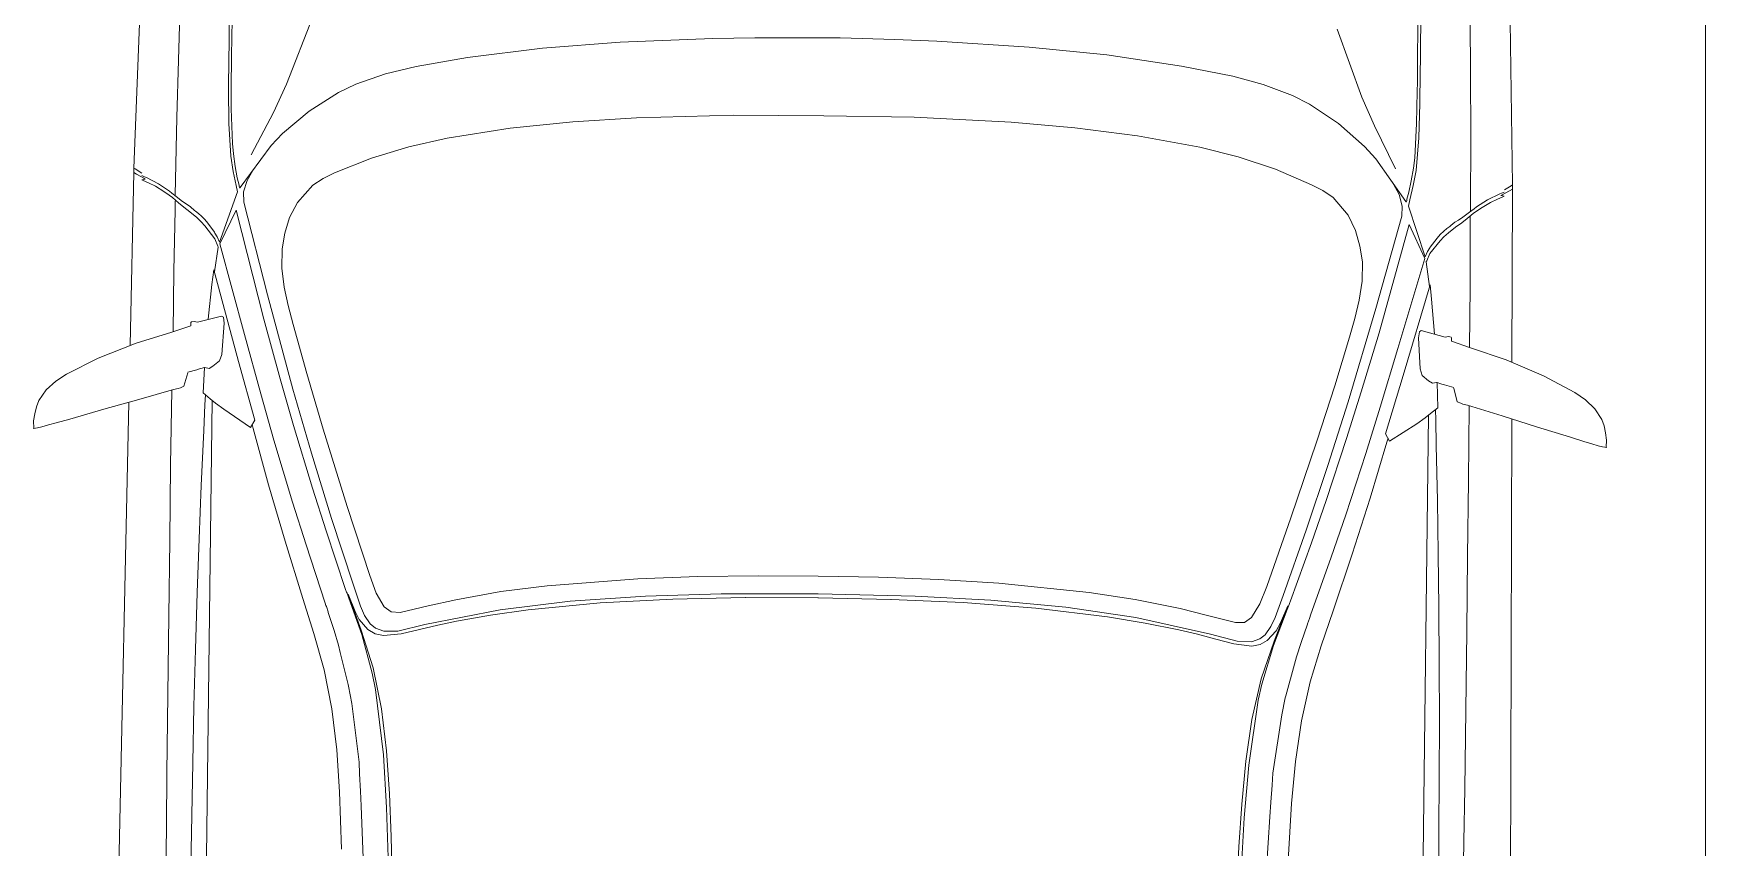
# Model space of a CAD drawing. Header units: inches. Extents: x 13 to 261, y -112 to -47.
# Drawn here: x 213.72 to 215.919, y -68.837 to -67.766 of the extents above; entities that cross this region are included whole.
import ezdxf

# ---------------------------------------------------------------- set-up
doc = ezdxf.new("R2010")
doc.units = ezdxf.units.IN
doc.header["$MEASUREMENT"] = 0
doc.layers.add('AUTOS', color=6, linetype='Continuous', lineweight=20)
doc.layers.add('CAJONES', color=3, linetype='Continuous', lineweight=20)

msp = doc.modelspace()

# ---------------------------------------------------------------- linework, layer by layer
at = {"layer": 'AUTOS', "linetype": 'Continuous'}
for p, q in [((213.8621, -67.6924), (213.8526, -67.9433)), ((213.9132, -67.7255), (213.9113, -67.801)), ((213.9772, -67.8098), (213.9782, -67.7263)), ((213.9809, -67.7953), (213.9822, -67.7243)), ((215.662, -67.7142), (215.6654, -67.9653)), ((214.088, -67.7441), (214.0534, -67.8327)), ((215.5408, -67.8143), (215.5411, -67.7433)), ((215.5441, -67.8288), (215.5451, -67.7453)), ((215.6101, -67.7461), (215.6102, -67.8216)), ((214.6137, -67.7725), (214.4921, -67.7775)), ((214.6692, -67.7717), (214.6137, -67.7725)), ((214.7412, -67.7716), (214.6692, -67.7717)), ((214.7612, -67.7718), (214.7412, -67.7716)), ((214.7612, -67.7718), (214.7812, -67.772)), ((214.7812, -67.772), (214.8532, -67.7739)), ((214.8532, -67.7739), (214.9087, -67.7761)), ((215.4349, -67.7605), (215.4673, -67.8499)), ((213.9807, -67.8113), (213.9809, -67.7953)), ((214.39, -67.7853), (214.2914, -67.7976)), ((214.4921, -67.7775), (214.39, -67.7853)), ((214.9087, -67.7761), (215.0301, -67.7841)), ((215.0301, -67.7841), (215.132, -67.7943)), ((215.132, -67.7943), (215.2303, -67.809)), ((213.9113, -67.801), (213.9089, -67.8765)), ((213.977, -67.8278), (213.9772, -67.8098)), ((213.9805, -67.8233), (213.9807, -67.8113)), ((214.2237, -67.8093), (214.1836, -67.8193)), ((214.2914, -67.7976), (214.2237, -67.8093)), ((215.2303, -67.809), (215.2977, -67.8223)), ((215.5406, -67.8303), (215.5408, -67.8143)), ((213.9769, -67.8393), (213.977, -67.8278)), ((213.9773, -67.8843), (213.9769, -67.8393)), ((213.9805, -67.8653), (213.9805, -67.8233)), ((214.0534, -67.8327), (214.036, -67.87)), ((214.1444, -67.8328), (214.1218, -67.8435)), ((214.1836, -67.8193), (214.1444, -67.8328)), ((215.2977, -67.8223), (215.3375, -67.8333)), ((215.3375, -67.8333), (215.3764, -67.8478)), ((215.5404, -67.8423), (215.5406, -67.8303)), ((215.5439, -67.8468), (215.5441, -67.8288)), ((215.6102, -67.8216), (215.6108, -67.8971)), ((214.1218, -67.8435), (214.083, -67.8681)), ((215.3764, -67.8478), (215.3987, -67.859)), ((215.3987, -67.859), (215.4369, -67.8845)), ((215.4673, -67.8499), (215.4839, -67.8876)), ((215.5394, -67.8843), (215.5404, -67.8423)), ((215.5422, -67.9033), (215.5437, -67.8583)), ((215.5437, -67.8583), (215.5439, -67.8468)), ((213.9089, -67.8765), (213.9066, -67.9789)), ((213.9798, -67.9273), (213.9773, -67.8843)), ((213.982, -67.9108), (213.9805, -67.8653)), ((214.036, -67.87), (214.0068, -67.9256)), ((214.083, -67.8681), (214.0481, -67.8976)), ((214.3473, -67.8908), (214.4299, -67.8823)), ((214.4299, -67.8823), (214.5134, -67.8768)), ((214.5134, -67.8768), (214.6415, -67.8733)), ((214.6415, -67.8733), (214.76, -67.8743)), ((214.8785, -67.8762), (214.76, -67.8743)), ((215.0064, -67.8828), (214.8785, -67.8762)), ((215.0898, -67.8903), (215.0064, -67.8828)), ((215.4369, -67.8845), (215.471, -67.9149)), ((215.5369, -67.9297), (215.5394, -67.8843)), ((214.0481, -67.8976), (214.033, -67.9135)), ((214.2139, -67.9152), (214.2646, -67.9038)), ((214.2646, -67.9038), (214.3473, -67.8908)), ((215.1722, -67.9008), (215.0898, -67.8903)), ((215.2545, -67.9158), (215.1722, -67.9008)), ((215.4839, -67.8876), (215.5117, -67.9439)), ((215.5387, -67.9463), (215.5422, -67.9033)), ((215.6108, -67.8971), (215.6105, -67.9996)), ((213.983, -67.9474), (213.9798, -67.9273)), ((213.9833, -67.9244), (213.982, -67.9108)), ((213.9856, -67.9409), (213.9833, -67.9244)), ((214.033, -67.9135), (213.9923, -67.9685)), ((214.1648, -67.9301), (214.2139, -67.9152)), ((215.3049, -67.9284), (215.2545, -67.9158)), ((215.3537, -67.9445), (215.3049, -67.9284)), ((215.471, -67.9149), (215.4858, -67.9311)), ((213.8525, -67.9488), (213.8477, -68.1762)), ((213.8526, -67.9433), (213.8525, -67.9488)), ((213.8525, -67.9468), (213.8525, -67.9473)), ((213.856, -67.9513), (213.8525, -67.9488)), ((213.8541, -67.9443), (213.8526, -67.9433)), ((213.863, -67.9499), (213.8541, -67.9443)), ((213.9868, -67.9659), (213.983, -67.9474)), ((213.9884, -67.9559), (213.9856, -67.9409)), ((214.0014, -67.9596), (214.0088, -67.9461)), ((214.1014, -67.9568), (214.1165, -67.9495)), ((214.1165, -67.9495), (214.1648, -67.9301)), ((215.4014, -67.9651), (215.3537, -67.9445)), ((215.4858, -67.9311), (215.5252, -67.9871)), ((215.5325, -67.9597), (215.5352, -67.9432)), ((215.5349, -67.9662), (215.5387, -67.9463)), ((215.5352, -67.9432), (215.5369, -67.9297)), ((213.8664, -67.9569), (213.856, -67.9513)), ((213.8629, -67.9584), (213.8649, -67.9579)), ((213.8649, -67.9594), (213.8629, -67.9584)), ((213.863, -67.9529), (213.8664, -67.9544)), ((213.8649, -67.9579), (213.8664, -67.9574)), ((213.8674, -67.9575), (213.8649, -67.9579)), ((213.8718, -67.9625), (213.8649, -67.9594)), ((213.8659, -67.9569), (213.8674, -67.9575)), ((213.8664, -67.9544), (213.8689, -67.9555)), ((213.8664, -67.9574), (213.8664, -67.9569)), ((213.8689, -67.9555), (213.8848, -67.9637)), ((213.8808, -67.9671), (213.8718, -67.9625)), ((213.8917, -67.9737), (213.8808, -67.9671)), ((213.8848, -67.9637), (213.8992, -67.9733)), ((213.9887, -67.9744), (213.9868, -67.9659)), ((213.9908, -67.9655), (213.9884, -67.9559)), ((213.9908, -67.967), (213.9908, -67.9655)), ((213.9908, -67.967), (213.9918, -67.9695)), ((213.9923, -67.9685), (213.9918, -67.9695)), ((213.9967, -67.9745), (214.0014, -67.9596)), ((214.0675, -67.9884), (214.0878, -67.9656)), ((214.0878, -67.9656), (214.1014, -67.9568)), ((215.4163, -67.9728), (215.4014, -67.9651)), ((215.5163, -67.978), (215.5092, -67.9644)), ((215.5293, -67.9746), (215.5325, -67.9597)), ((215.5307, -67.9847), (215.5349, -67.9662)), ((215.6549, -67.9717), (215.6639, -67.9663)), ((215.6618, -67.9732), (215.6654, -67.9708)), ((215.6639, -67.9663), (215.6654, -67.9653)), ((215.6654, -67.9708), (215.6646, -68.1983)), ((215.6654, -67.9653), (215.6654, -67.9708)), ((215.6654, -67.9688), (215.6654, -67.9693)), ((213.8991, -67.9788), (213.8917, -67.9737)), ((213.9031, -67.9819), (213.8991, -67.9788)), ((213.8992, -67.9733), (213.9022, -67.9759)), ((213.9022, -67.9759), (213.9081, -67.9804)), ((213.911, -67.989), (213.9031, -67.9819)), ((213.907, -67.9874), (213.9069, -67.9984)), ((213.9071, -67.9854), (213.907, -67.9874)), ((213.9081, -67.9804), (213.9166, -67.9871)), ((213.918, -67.9946), (213.911, -67.989)), ((213.9166, -67.9871), (213.9225, -67.9911)), ((213.9225, -67.9911), (213.927, -67.9942)), ((213.927, -67.9942), (213.9324, -67.9987)), ((213.9887, -67.9744), (213.9649, -68.0406)), ((213.997, -67.988), (213.9967, -67.9745)), ((214.0281, -68.1099), (213.997, -67.988)), ((214.0573, -68.0083), (214.0675, -67.9884)), ((215.4297, -67.9819), (215.4163, -67.9728)), ((215.4494, -68.0052), (215.4297, -67.9819)), ((215.5206, -67.993), (215.5163, -67.978)), ((215.5199, -68.0065), (215.5206, -67.993)), ((215.5252, -67.9871), (215.5257, -67.9881)), ((215.5267, -67.9856), (215.5257, -67.9881)), ((215.5267, -67.9841), (215.5293, -67.9746)), ((215.5267, -67.9856), (215.5267, -67.9841)), ((215.5286, -67.9931), (215.5307, -67.9847)), ((215.5286, -67.9931), (215.5508, -68.0599)), ((215.6181, -67.9942), (215.6151, -67.9967)), ((215.6327, -67.9849), (215.6181, -67.9942)), ((215.6256, -67.9948), (215.6367, -67.9884)), ((215.6488, -67.9771), (215.6327, -67.9849)), ((215.6367, -67.9884), (215.6457, -67.9841)), ((215.6457, -67.9841), (215.6528, -67.9811)), ((215.6513, -67.9761), (215.6488, -67.9771)), ((215.6518, -67.9786), (215.6503, -67.9791)), ((215.6503, -67.9791), (215.6528, -67.9796)), ((215.6513, -67.9786), (215.6618, -67.9732)), ((215.6548, -67.9747), (215.6513, -67.9761)), ((215.6513, -67.9791), (215.6513, -67.9786)), ((215.6528, -67.9796), (215.6513, -67.9791)), ((215.6548, -67.9802), (215.6528, -67.9796)), ((215.6528, -67.9811), (215.6548, -67.9802)), ((213.9069, -67.9984), (213.9049, -68.0784)), ((213.9259, -68.0007), (213.918, -67.9946)), ((213.9353, -68.0083), (213.9259, -68.0007)), ((213.9324, -67.9987), (213.9334, -67.9998)), ((213.9334, -67.9998), (213.9374, -68.0028)), ((213.9412, -68.0139), (213.9353, -68.0083)), ((213.9374, -68.0028), (213.9413, -68.0064)), ((213.9457, -68.0189), (213.9412, -68.0139)), ((213.9413, -68.0064), (213.9458, -68.0109)), ((213.9458, -68.0109), (213.9497, -68.0155)), ((213.9497, -68.0155), (213.9586, -68.0276)), ((213.9869, -67.9984), (213.9654, -68.0426)), ((213.9869, -67.9984), (214.0232, -68.1419)), ((214.0511, -68.0287), (214.0573, -68.0083)), ((215.4592, -68.0253), (215.4494, -68.0052)), ((215.486, -68.1276), (215.5199, -68.0065)), ((215.5898, -68.0144), (215.5843, -68.0188)), ((215.5944, -68.0114), (215.5898, -68.0144)), ((215.5908, -68.0209), (215.5988, -68.015)), ((215.6004, -68.0075), (215.5944, -68.0114)), ((215.5988, -68.015), (215.6059, -68.0096)), ((215.609, -68.0011), (215.6004, -68.0075)), ((215.6059, -68.0096), (215.614, -68.0027)), ((215.6151, -67.9967), (215.609, -68.0011)), ((215.6099, -68.0081), (215.6098, -68.0191)), ((215.6099, -68.0061), (215.6099, -68.0081)), ((215.614, -68.0027), (215.618, -67.9997)), ((215.618, -67.9997), (215.6256, -67.9948)), ((213.959, -68.0361), (213.9457, -68.0189)), ((213.9586, -68.0276), (213.9591, -68.0286)), ((213.9628, -68.0456), (213.959, -68.0361)), ((213.9591, -68.0286), (213.962, -68.0336)), ((213.962, -68.0336), (213.9649, -68.0406)), ((214.0473, -68.0491), (214.0511, -68.0287)), ((215.465, -68.0459), (215.4592, -68.0253)), ((215.5298, -68.0171), (215.4901, -68.1597)), ((215.5298, -68.0171), (215.5503, -68.0619)), ((215.5666, -68.0351), (215.5574, -68.047)), ((215.5706, -68.0306), (215.5666, -68.0351)), ((215.5705, -68.0386), (215.5751, -68.0337)), ((215.5752, -68.0262), (215.5706, -68.0306)), ((215.5751, -68.0337), (215.5812, -68.0283)), ((215.5792, -68.0227), (215.5752, -68.0262)), ((215.5833, -68.0198), (215.5792, -68.0227)), ((215.5812, -68.0283), (215.5908, -68.0209)), ((215.5843, -68.0188), (215.5833, -68.0198)), ((215.6098, -68.0191), (215.6098, -68.0991)), ((213.9633, -68.0471), (213.9584, -68.0796)), ((213.9628, -68.0456), (213.9633, -68.0466)), ((213.9633, -68.0466), (213.9633, -68.0471)), ((213.9654, -68.0426), (213.9979, -68.1621)), ((214.047, -68.0746), (214.0473, -68.0491)), ((215.4682, -68.0664), (215.465, -68.0459)), ((215.5539, -68.0529), (215.5508, -68.0599)), ((215.5527, -68.0649), (215.5568, -68.0555)), ((215.5569, -68.048), (215.5539, -68.0529)), ((215.5568, -68.0555), (215.5705, -68.0386)), ((215.5574, -68.047), (215.5569, -68.048)), ((213.9049, -68.0784), (213.904, -68.1584)), ((213.9552, -68.096), (213.9575, -68.0771)), ((213.9575, -68.0771), (213.99, -68.1975)), ((214.0502, -68.0997), (214.047, -68.0746)), ((215.4679, -68.0919), (215.4682, -68.0664)), ((215.5503, -68.0619), (215.5148, -68.1805)), ((215.5527, -68.0649), (215.5522, -68.0659)), ((215.5522, -68.0659), (215.5522, -68.0664)), ((215.5522, -68.0664), (215.5563, -68.099)), ((213.9502, -68.142), (213.9552, -68.096)), ((214.0554, -68.1237), (214.0502, -68.0997)), ((215.4641, -68.1169), (215.4679, -68.0919)), ((215.5573, -68.0965), (215.5219, -68.2161)), ((215.5591, -68.1155), (215.5573, -68.0965)), ((215.6098, -68.0991), (215.6088, -68.1791)), ((214.0616, -68.2338), (214.0281, -68.1099)), ((214.0621, -68.1488), (214.0554, -68.1237)), ((215.4583, -68.1408), (215.4641, -68.1169)), ((215.5631, -68.1616), (215.5591, -68.1155)), ((213.9276, -68.1462), (213.9281, -68.1452)), ((213.9276, -68.1507), (213.9276, -68.1462)), ((213.9316, -68.1447), (213.9281, -68.1452)), ((213.9361, -68.1458), (213.9316, -68.1447)), ((213.9361, -68.1458), (213.9677, -68.1377)), ((213.9702, -68.1392), (213.9677, -68.1377)), ((213.9681, -68.1882), (213.9711, -68.1472)), ((213.9711, -68.1472), (213.9702, -68.1392)), ((214.0232, -68.1419), (214.0447, -68.2201)), ((215.4495, -68.2507), (215.486, -68.1276)), ((215.451, -68.1657), (215.4583, -68.1408)), ((213.9025, -68.1589), (213.8553, -68.1733)), ((213.9025, -68.1589), (213.9276, -68.1507)), ((213.9979, -68.1621), (214.0195, -68.2398)), ((214.0798, -68.2131), (214.0621, -68.1488)), ((215.4317, -68.2295), (215.451, -68.1657)), ((215.4901, -68.1597), (215.4666, -68.2374)), ((215.542, -68.1663), (215.5431, -68.1583)), ((215.544, -68.2073), (215.542, -68.1663)), ((215.5431, -68.1583), (215.5456, -68.1568)), ((215.577, -68.1657), (215.5456, -68.1568)), ((215.577, -68.1657), (215.5815, -68.1648)), ((215.5815, -68.1648), (215.585, -68.1653)), ((215.5855, -68.1663), (215.585, -68.1653)), ((215.5854, -68.1708), (215.5855, -68.1663)), ((213.8553, -68.1733), (213.8055, -68.1932)), ((213.965, -68.1967), (213.9681, -68.1882)), ((215.5148, -68.1805), (215.4914, -68.2577)), ((215.6103, -68.1796), (215.5854, -68.1708)), ((215.6103, -68.1796), (215.6572, -68.1952)), ((213.7497, -68.2235), (213.7638, -68.2142)), ((213.8055, -68.1932), (213.7638, -68.2142)), ((213.9233, -68.2122), (213.9181, -68.2301)), ((213.9354, -68.2083), (213.9233, -68.2117)), ((213.9389, -68.2073), (213.9354, -68.2083)), ((213.9404, -68.2069), (213.9389, -68.2073)), ((213.9404, -68.2069), (213.9454, -68.2054)), ((213.9435, -68.2389), (213.9454, -68.2054)), ((213.9459, -68.2054), (213.9454, -68.2054)), ((213.9514, -68.2065), (213.9459, -68.2054)), ((213.9564, -68.2036), (213.9514, -68.2065)), ((213.965, -68.1967), (213.9564, -68.2036)), ((213.99, -68.1975), (214.0116, -68.2747)), ((214.1014, -68.2863), (214.0798, -68.2131)), ((215.5469, -68.2159), (215.544, -68.2073)), ((215.6572, -68.1952), (215.7064, -68.2163)), ((213.7274, -68.2488), (213.737, -68.2349)), ((213.737, -68.2349), (213.7497, -68.2235)), ((213.8589, -68.2474), (213.9045, -68.2344)), ((213.9025, -68.2354), (213.9008, -68.3339)), ((213.9045, -68.2344), (213.9106, -68.233)), ((213.9106, -68.233), (213.9136, -68.232)), ((213.9136, -68.232), (213.9181, -68.2301)), ((214.0447, -68.2201), (214.0625, -68.2818)), ((214.086, -68.3181), (214.0616, -68.2338)), ((215.4083, -68.3022), (215.4317, -68.2295)), ((215.5219, -68.2161), (215.4985, -68.2928)), ((215.5469, -68.2159), (215.5553, -68.223)), ((215.5553, -68.223), (215.5603, -68.226)), ((215.5603, -68.226), (215.5658, -68.2251)), ((215.5658, -68.2251), (215.5663, -68.2251)), ((215.5713, -68.2267), (215.5663, -68.2251)), ((215.5674, -68.2586), (215.5663, -68.2251)), ((215.5713, -68.2267), (215.5728, -68.2272)), ((215.5728, -68.2272), (215.5762, -68.2282)), ((215.5762, -68.2282), (215.5882, -68.2319)), ((215.5882, -68.2324), (215.593, -68.2504)), ((215.7064, -68.2163), (215.7476, -68.2383)), ((213.7243, -68.2572), (213.7221, -68.2662)), ((213.7274, -68.2488), (213.7243, -68.2572)), ((213.8132, -68.2603), (213.8589, -68.2474)), ((213.8458, -68.2512), (213.8288, -69.0336)), ((213.9435, -68.2389), (213.9529, -68.2465)), ((213.9458, -68.2544), (213.9444, -68.2884)), ((213.9465, -68.2414), (213.9458, -68.2544)), ((213.9554, -68.2485), (213.9459, -69.029)), ((213.9529, -68.2465), (213.9598, -68.2521)), ((213.9598, -68.2521), (213.9707, -68.2602)), ((214.0195, -68.2398), (214.0367, -68.301)), ((215.4229, -68.3344), (215.4495, -68.2507)), ((215.4666, -68.2374), (215.4474, -68.2987)), ((215.4914, -68.2577), (215.4726, -68.3185)), ((215.5975, -68.2525), (215.593, -68.2504)), ((215.6004, -68.2535), (215.5975, -68.2525)), ((215.6064, -68.2551), (215.6004, -68.2535)), ((215.6518, -68.2691), (215.6064, -68.2551)), ((215.6084, -68.2561), (215.6077, -68.3546)), ((215.7615, -68.248), (215.7476, -68.2383)), ((215.7739, -68.2596), (215.7615, -68.248)), ((213.7221, -68.2662), (213.7205, -68.2757)), ((213.7205, -68.2757), (213.7209, -68.2852)), ((213.74, -68.2809), (213.7505, -68.2781)), ((213.7505, -68.2781), (213.7681, -68.2733)), ((213.7681, -68.2733), (213.8132, -68.2603)), ((213.9707, -68.2602), (214.0059, -68.2842)), ((214.0059, -68.2842), (214.0116, -68.2747)), ((214.008, -68.2802), (214.0094, -68.2857)), ((215.5396, -68.2793), (215.5038, -68.3024)), ((215.5507, -68.2714), (215.5396, -68.2793)), ((215.5553, -68.268), (215.5458, -69.0484)), ((215.5578, -68.266), (215.5507, -68.2714)), ((215.5674, -68.2586), (215.5578, -68.266)), ((215.5643, -68.2611), (215.5647, -68.2741)), ((215.5647, -68.2741), (215.5653, -68.3081)), ((215.6971, -68.2832), (215.6518, -68.2691)), ((215.6647, -68.2733), (215.6627, -69.0558)), ((215.7832, -68.2737), (215.7739, -68.2596)), ((215.7832, -68.2737), (215.7861, -68.2823)), ((213.7209, -68.2852), (213.7204, -68.2857)), ((213.7204, -68.2857), (213.7229, -68.2852)), ((213.7229, -68.2852), (213.7259, -68.2848)), ((213.7259, -68.2848), (213.7314, -68.2833)), ((213.7314, -68.2833), (213.74, -68.2809)), ((213.9444, -68.2884), (213.941, -68.3604)), ((214.0094, -68.2857), (214.0295, -68.3595)), ((214.0367, -68.301), (214.0613, -68.3823)), ((214.0625, -68.2818), (214.0875, -68.3642)), ((214.1332, -68.3882), (214.1014, -68.2863)), ((215.3741, -68.4033), (215.4083, -68.3022)), ((215.4474, -68.2987), (215.4204, -68.3803)), ((215.5038, -68.3024), (215.4985, -68.2928)), ((215.5019, -68.2983), (215.5003, -68.3038)), ((215.7419, -68.2972), (215.6971, -68.2832)), ((215.7594, -68.3025), (215.7419, -68.2972)), ((215.7861, -68.2823), (215.788, -68.2913)), ((215.788, -68.2913), (215.7894, -68.3008)), ((215.7894, -68.3008), (215.7888, -68.3103)), ((214.1125, -68.404), (214.086, -68.3181)), ((215.4726, -68.3185), (215.4462, -68.3992)), ((215.5003, -68.3038), (215.4784, -68.3771)), ((215.5653, -68.3081), (215.5669, -68.3801)), ((215.7698, -68.3056), (215.7594, -68.3025)), ((215.7783, -68.3082), (215.7698, -68.3056)), ((215.7838, -68.3098), (215.7783, -68.3082)), ((215.7868, -68.3103), (215.7838, -68.3098)), ((215.7893, -68.3108), (215.7868, -68.3103)), ((215.7888, -68.3103), (215.7893, -68.3108)), ((213.9008, -68.3339), (213.8996, -68.4329)), ((215.3944, -68.4195), (215.4229, -68.3344)), ((213.941, -68.3604), (213.9382, -68.4308)), ((214.0295, -68.3595), (214.0516, -68.4337)), ((214.0875, -68.3642), (214.1053, -68.4204)), ((215.6077, -68.3546), (215.6065, -68.4536)), ((214.0613, -68.3823), (214.0791, -68.4386)), ((214.1626, -68.4791), (214.1332, -68.3882)), ((215.4204, -68.3803), (215.4012, -68.4361)), ((215.4784, -68.3771), (215.4545, -68.4508)), ((215.5669, -68.3801), (215.568, -68.4506)), ((214.141, -68.4903), (214.1125, -68.404)), ((215.3425, -68.4934), (215.3741, -68.4033)), ((215.4462, -68.3992), (215.427, -68.4549)), ((213.8996, -68.4329), (213.8984, -68.5319)), ((213.9382, -68.4308), (213.9358, -68.5013)), ((214.0516, -68.4337), (214.0747, -68.509)), ((214.1053, -68.4204), (214.1309, -68.4972)), ((215.3639, -68.5052), (215.3944, -68.4195)), ((214.0791, -68.4386), (214.1041, -68.5154)), ((215.4012, -68.4361), (215.3738, -68.5123)), ((215.427, -68.4549), (215.4001, -68.5311)), ((215.4545, -68.4508), (215.4296, -68.5255)), ((215.568, -68.4506), (215.5687, -68.5212)), ((215.6065, -68.4536), (215.6053, -68.5526)), ((214.1309, -68.4972), (214.1323, -68.5007)), ((214.1506, -68.5194), (214.141, -68.4903)), ((214.1713, -68.5022), (214.1626, -68.4791)), ((214.3353, -68.5002), (214.2757, -68.511)), ((214.3959, -68.4924), (214.3353, -68.5002)), ((214.5151, -68.4834), (214.3959, -68.4924)), ((214.5941, -68.4803), (214.5151, -68.4834)), ((214.6736, -68.4793), (214.5941, -68.4803)), ((214.7526, -68.4797), (214.6736, -68.4793)), ((214.7526, -68.4797), (214.8316, -68.4812)), ((214.8316, -68.4812), (214.9111, -68.4842)), ((214.9111, -68.4842), (214.99, -68.4891)), ((214.99, -68.4891), (215.1089, -68.5011)), ((215.3332, -68.5163), (215.3425, -68.4934)), ((213.9358, -68.5013), (213.9334, -68.5763)), ((214.0747, -68.509), (214.0892, -68.5552)), ((214.1041, -68.5154), (214.1051, -68.5184)), ((214.1051, -68.5184), (214.1056, -68.5199)), ((214.1056, -68.5199), (214.108, -68.5269)), ((214.1323, -68.5007), (214.1328, -68.5022)), ((214.1328, -68.5022), (214.1352, -68.5087)), ((214.1512, -68.5509), (214.1343, -68.5037)), ((214.1435, -68.5263), (214.1343, -68.5037)), ((214.1352, -68.5087), (214.1522, -68.5565)), ((214.156, -68.5315), (214.1506, -68.5194)), ((214.1816, -68.5203), (214.1713, -68.5022)), ((214.191, -68.5269), (214.1816, -68.5203)), ((214.2396, -68.519), (214.2025, -68.5276)), ((214.2757, -68.511), (214.2396, -68.519)), ((214.2757, -68.511), (214.2757, -68.511)), ((214.4262, -68.5128), (214.3341, -68.5242)), ((214.4657, -68.5148), (214.3711, -68.5241)), ((214.5253, -68.506), (214.4262, -68.5128)), ((214.5612, -68.5099), (214.4657, -68.5148)), ((214.6248, -68.5032), (214.5253, -68.506)), ((214.6563, -68.5081), (214.5612, -68.5099)), ((214.7523, -68.5032), (214.6248, -68.5032)), ((214.6568, -68.5081), (214.6563, -68.5081)), ((214.7518, -68.5082), (214.6568, -68.5081)), ((214.7523, -68.5082), (214.7518, -68.5082)), ((214.7523, -68.5032), (214.8798, -68.5063)), ((214.7523, -68.5082), (214.7528, -68.5082)), ((214.7528, -68.5082), (214.8478, -68.5104)), ((214.8478, -68.5104), (214.8483, -68.5104)), ((214.8483, -68.5104), (214.9432, -68.5146)), ((214.8798, -68.5063), (214.9793, -68.5115)), ((214.9432, -68.5146), (215.0386, -68.5217)), ((214.9793, -68.5115), (215.0782, -68.5207)), ((215.0386, -68.5217), (215.133, -68.5334)), ((215.0782, -68.5207), (215.17, -68.5343)), ((215.1089, -68.5011), (215.1693, -68.5103)), ((215.1693, -68.5103), (215.2286, -68.5225)), ((215.3225, -68.5342), (215.3332, -68.5163)), ((215.3521, -68.5655), (215.3702, -68.5187)), ((215.3535, -68.534), (215.3639, -68.5052)), ((215.3604, -68.5411), (215.3702, -68.5187)), ((215.3717, -68.5173), (215.3691, -68.5237)), ((215.3722, -68.5158), (215.3717, -68.5173)), ((215.3738, -68.5123), (215.3722, -68.5158)), ((215.5687, -68.5212), (215.5693, -68.5962)), ((213.8984, -68.5319), (213.8976, -68.6009)), ((214.108, -68.5269), (214.108, -68.5274)), ((214.108, -68.5274), (214.1157, -68.5515)), ((214.1489, -68.5369), (214.1435, -68.5263)), ((214.1602, -68.5501), (214.1489, -68.5369)), ((214.1633, -68.5426), (214.156, -68.5315)), ((214.1703, -68.5482), (214.1633, -68.5426)), ((214.2025, -68.5276), (214.191, -68.5269)), ((214.2353, -68.5435), (214.1997, -68.552)), ((214.2523, -68.5442), (214.2282, -68.5499)), ((214.3341, -68.5242), (214.2353, -68.5435)), ((214.2769, -68.539), (214.2523, -68.5442)), ((214.3215, -68.531), (214.2769, -68.539)), ((214.3711, -68.5241), (214.3215, -68.531)), ((215.133, -68.5334), (215.1824, -68.5415)), ((215.17, -68.5343), (215.2682, -68.556)), ((215.1824, -68.5415), (215.2268, -68.5505)), ((215.2286, -68.5225), (215.2286, -68.5225)), ((215.2286, -68.5225), (215.2645, -68.5315)), ((215.2645, -68.5315), (215.3014, -68.5409)), ((215.3014, -68.5409), (215.3129, -68.5406)), ((215.3129, -68.5406), (215.3225, -68.5342)), ((215.3479, -68.546), (215.3535, -68.534)), ((215.3691, -68.5237), (215.3511, -68.571)), ((215.3548, -68.5516), (215.3604, -68.5411)), ((215.3959, -68.5431), (215.3876, -68.567)), ((215.3985, -68.5356), (215.3959, -68.5426)), ((215.3959, -68.5426), (215.3959, -68.5431)), ((215.399, -68.5341), (215.3985, -68.5356)), ((215.4001, -68.5311), (215.399, -68.5341)), ((215.4296, -68.5255), (215.4141, -68.5713)), ((214.0892, -68.5552), (214.1026, -68.6029)), ((214.1157, -68.5515), (214.1215, -68.5706)), ((214.1671, -68.6006), (214.1512, -68.5509)), ((214.1522, -68.5565), (214.166, -68.6076)), ((214.1697, -68.5557), (214.1602, -68.5501)), ((214.1806, -68.5578), (214.1697, -68.5557)), ((214.1812, -68.5523), (214.1703, -68.5482)), ((214.2042, -68.5556), (214.1806, -68.5578)), ((214.1997, -68.552), (214.1812, -68.5523)), ((214.2282, -68.5499), (214.2042, -68.5556)), ((215.2268, -68.5505), (215.2512, -68.5563)), ((215.2512, -68.5563), (215.2752, -68.5626)), ((215.2682, -68.556), (215.3036, -68.5654)), ((215.2752, -68.5626), (215.2991, -68.5689)), ((215.3036, -68.5654), (215.3221, -68.5662)), ((215.3221, -68.5662), (215.3332, -68.5623)), ((215.3332, -68.5623), (215.3402, -68.5569)), ((215.3336, -68.5698), (215.3431, -68.5644)), ((215.335, -68.6148), (215.3521, -68.5655)), ((215.3402, -68.5569), (215.3479, -68.546)), ((215.3431, -68.5644), (215.3548, -68.5516)), ((215.6053, -68.5526), (215.6045, -68.6216)), ((213.9334, -68.5763), (213.9315, -68.6508)), ((214.1215, -68.5706), (214.1239, -68.5801)), ((214.1239, -68.5801), (214.1344, -68.6222)), ((215.2991, -68.5689), (215.3226, -68.5717)), ((215.3226, -68.5717), (215.3336, -68.5698)), ((215.3511, -68.571), (215.3359, -68.6218)), ((215.3814, -68.5859), (215.3788, -68.5954)), ((215.3876, -68.567), (215.3814, -68.5859)), ((215.4141, -68.5713), (215.3995, -68.6186)), ((213.8976, -68.6009), (213.8968, -68.6699)), ((214.1026, -68.6029), (214.113, -68.6545)), ((214.166, -68.6076), (214.1703, -68.6287)), ((214.178, -68.6543), (214.1671, -68.6006)), ((215.3788, -68.5954), (215.3673, -68.6372)), ((215.5693, -68.5962), (215.5694, -68.6707)), ((214.1344, -68.6222), (214.1348, -68.6247)), ((214.1348, -68.6247), (214.139, -68.6473)), ((214.1703, -68.6287), (214.1807, -68.7148)), ((215.3229, -68.6682), (215.335, -68.6148)), ((215.3359, -68.6218), (215.3312, -68.6428)), ((215.3995, -68.6186), (215.3879, -68.67)), ((215.6045, -68.6216), (215.6036, -68.6906)), ((213.9315, -68.6508), (213.9301, -68.7253)), ((214.139, -68.6473), (214.1486, -68.7244)), ((215.3312, -68.6428), (215.3186, -68.7286)), ((215.3667, -68.6397), (215.362, -68.6622)), ((215.3673, -68.6372), (215.3667, -68.6397)), ((213.8968, -68.6699), (213.8959, -68.7389)), ((214.113, -68.6545), (214.1193, -68.7081)), ((214.1848, -68.7094), (214.178, -68.6543)), ((215.3147, -68.7231), (215.3229, -68.6682)), ((215.362, -68.6622), (215.3505, -68.739)), ((215.3879, -68.67), (215.3802, -68.7234)), ((215.5694, -68.6707), (215.569, -68.7452)), ((215.6036, -68.6906), (215.6028, -68.7596)), ((214.1193, -68.7081), (214.1231, -68.7636)), ((214.1807, -68.7148), (214.1849, -68.7839)), ((214.1886, -68.7659), (214.1848, -68.7094)), ((213.8959, -68.7389), (213.8956, -68.8079)), ((213.9301, -68.7253), (213.9287, -68.7943)), ((214.1486, -68.7244), (214.1494, -68.7399)), ((214.1494, -68.7399), (214.1507, -68.7625)), ((215.3095, -68.7795), (215.3147, -68.7231)), ((215.3186, -68.7286), (215.3128, -68.7976)), ((215.3505, -68.739), (215.3493, -68.7545)), ((215.3802, -68.7234), (215.375, -68.7788)), ((214.1231, -68.7636), (214.1257, -68.8387)), ((214.1507, -68.7625), (214.1514, -68.782)), ((215.3493, -68.7545), (215.3476, -68.777)), ((215.569, -68.7452), (215.5686, -68.8142)), ((215.6028, -68.7596), (215.6015, -68.8286)), ((214.1514, -68.782), (214.1541, -68.8505)), ((214.1849, -68.7839), (214.1874, -68.8629)), ((214.1909, -68.8224), (214.1886, -68.7659)), ((215.3058, -68.836), (215.3095, -68.7795)), ((215.3476, -68.777), (215.3463, -68.7965)), ((215.375, -68.7788), (215.3706, -68.8538)), ((213.8956, -68.8079), (213.8947, -68.8769)), ((213.9287, -68.7943), (213.9274, -68.8632)), ((215.3128, -68.7976), (215.3084, -68.8765)), ((215.3463, -68.7965), (215.342, -68.8649)), ((214.1922, -68.8795), (214.1909, -68.8224)), ((215.5686, -68.8142), (215.5683, -68.8832)), ((215.6015, -68.8286), (215.6006, -68.8976)), ((215.3032, -68.893), (215.3058, -68.836))]:
    msp.add_line(p, q, dxfattribs=at)
at = {"layer": 'CAJONES'}
msp.add_line((215.9195, -66.4268), (215.9195, -71.4268), dxfattribs=at)

doc.saveas('drawing.dxf')
